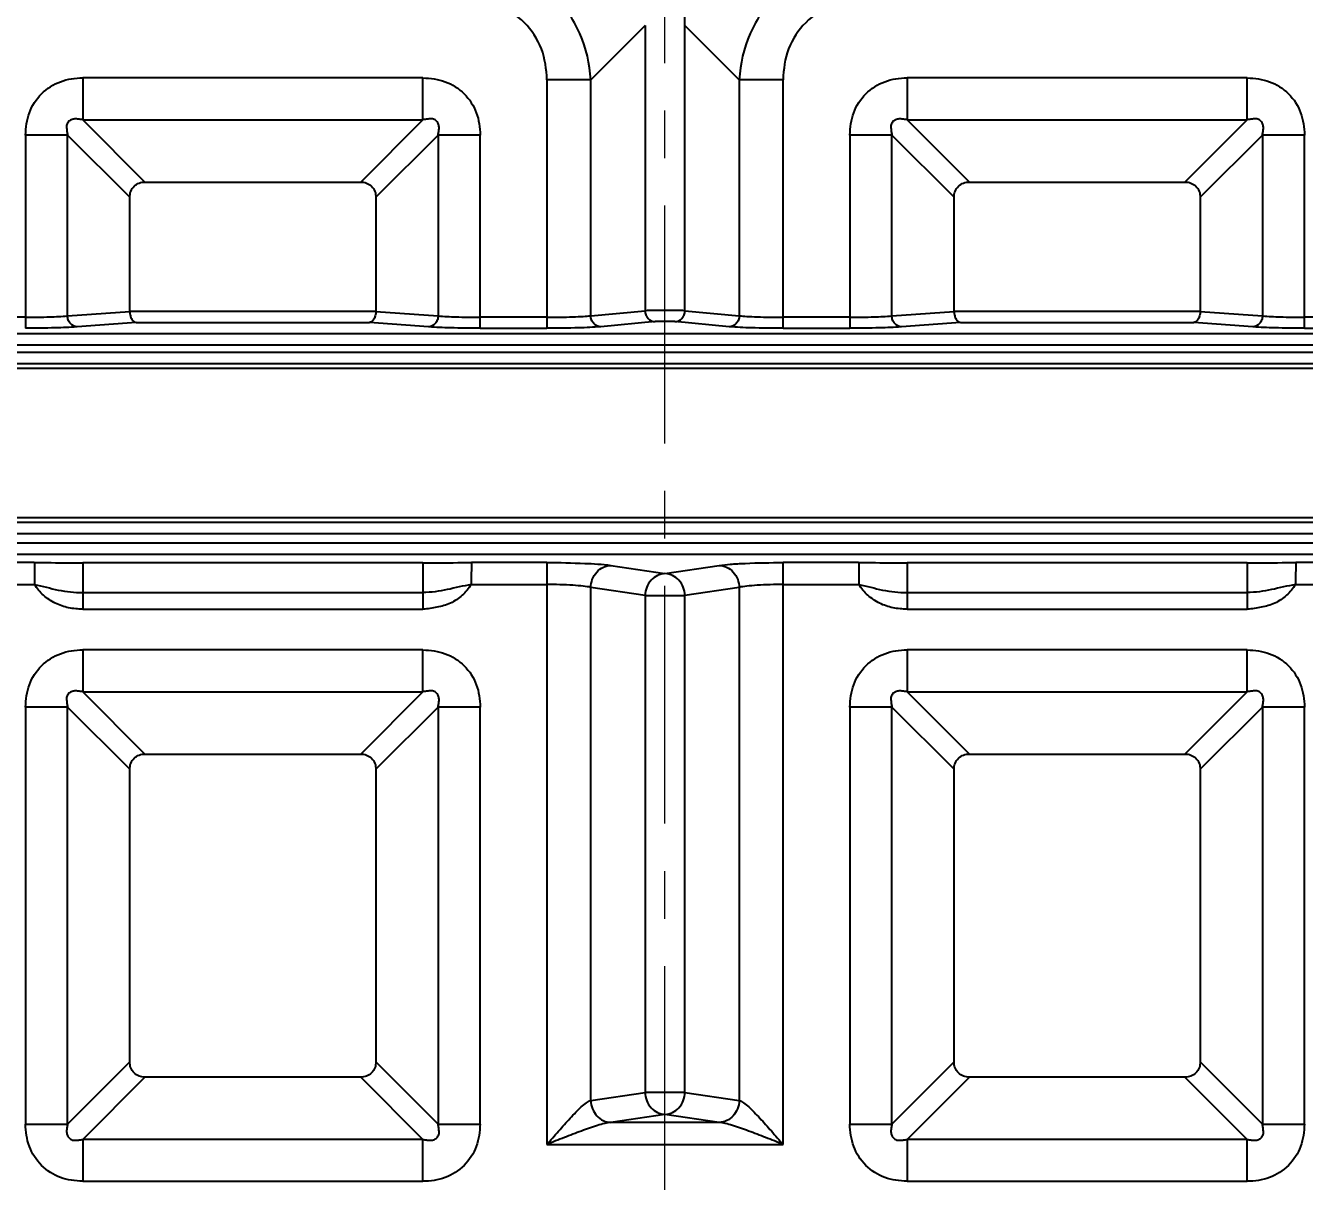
# Model space of a CAD drawing. Header units: millimetres. Extents: x -174 to 1895, y -261 to 458.
# Drawn here: x 129.1 to 187.5, y 209.9 to 262.7 of the extents above; entities that cross this region are included whole.
import ezdxf

# ---------------------------------------------------------------- set-up
doc = ezdxf.new("R2010")
doc.units = ezdxf.units.MM
doc.header["$LTSCALE"] = 16.335
doc.header["$PDMODE"] = 3
doc.header["$PDSIZE"] = 0.3125
doc.linetypes.add('CENTER', pattern=[0.6, 0.375, -0.075, 0.075, -0.075])
doc.layers.get('Defpoints').update_dxf_attribs({"linetype": 'CONTINUOUS'})
doc.layers.add('202', color=7, linetype='CONTINUOUS')
doc.layers.add('center', color=1, linetype='CENTER', lineweight=9)
doc.layers.add('dim', color=82, linetype='CONTINUOUS', lineweight=9)
doc.styles.get("Standard").update_dxf_attribs({"font": 'txt', "width": 0.8})
doc.dimstyles.get("Standard").update_dxf_attribs({"dimtxt": 0.15625, "dimasz": 0.1875, "dimexe": 0.125, "dimexo": 0.0625, "dimtad": 0, "dimtih": 1, "dimtoh": 1, "dimdsep": 46, "dimtxsty": 'Standard', "dimcen": 0.09, "dimadec": 0, "dimazin": 0, "dimtp": 0.01, "dimtm": 0.01, "dimtfac": 1, "dimtofl": 0, "dimtmove": 0, "dimatfit": 3, "dimfxl": 0, "dimtolj": 1, "dimarcsym": 0})

# ---------------------------------------------------------------- blocks, each defined once
blk = doc.blocks.new('*D10')
at = {"layer": 'Defpoints', "color": 0}
for p in [(298.694, 231.497), (337.282, 225.366), (158.267, 194.997)]:
    blk.add_point(p, dxfattribs=at)
at = {"layer": 'dim', "color": 6, "lineweight": -2}
for p, q in [((298.694, 231.497), (329.282, 231.497)), ((329.282, 231.497), (333.282, 225.366)), ((333.282, 225.366), (337.282, 225.366))]:
    blk.add_line(p, q, dxfattribs=at)
at = {"layer": 'dim', "color": 4, "insert": (341.116, 225.366), "char_height": 2.5, "attachment_point": 5}
blk.add_mtext('\\A1;36.50', dxfattribs=at)
blk = doc.blocks.new('*D11')
at = {"layer": 'Defpoints', "color": 0}
for p in [(293.467, 232.497), (337.282, 232.497), (158.267, 194.997)]:
    blk.add_point(p, dxfattribs=at)
at = {"layer": 'dim', "color": 6, "lineweight": -2}
blk.add_line((293.467, 232.497), (337.282, 232.497), dxfattribs=at)
at = {"layer": 'dim', "color": 4, "insert": (341.116, 232.497), "char_height": 2.5, "attachment_point": 5}
blk.add_mtext('\\A1;37.50', dxfattribs=at)
blk = doc.blocks.new('*D12')
at = {"layer": 'Defpoints', "color": 0}
for p in [(297.205, 237.497), (337.282, 237.497), (158.267, 194.997)]:
    blk.add_point(p, dxfattribs=at)
at = {"layer": 'dim', "color": 6, "lineweight": -2}
blk.add_line((297.205, 237.497), (337.282, 237.497), dxfattribs=at)
at = {"layer": 'dim', "color": 4, "insert": (341.116, 237.497), "char_height": 2.5, "attachment_point": 5}
blk.add_mtext('\\A1;42.50', dxfattribs=at)
blk = doc.blocks.new('*D13')
at = {"layer": 'Defpoints', "color": 0}
for p in [(305.467, 257.497), (337.282, 257.497), (158.267, 194.997)]:
    blk.add_point(p, dxfattribs=at)
at = {"layer": 'dim', "color": 6, "lineweight": -2}
blk.add_line((305.467, 257.497), (337.282, 257.497), dxfattribs=at)
at = {"layer": 'dim', "color": 4, "insert": (341.116, 257.497), "char_height": 2.5, "attachment_point": 5}
blk.add_mtext('\\A1;62.50', dxfattribs=at)
blk = doc.blocks.new('*D14')
at = {"layer": 'Defpoints', "color": 0}
for p in [(304.428, 267.497), (337.282, 267.497), (158.267, 194.997)]:
    blk.add_point(p, dxfattribs=at)
at = {"layer": 'dim', "color": 6, "lineweight": -2}
blk.add_line((304.428, 267.497), (337.282, 267.497), dxfattribs=at)
at = {"layer": 'dim', "color": 4, "insert": (341.116, 267.497), "char_height": 2.5, "attachment_point": 5}
blk.add_mtext('\\A1;72.50', dxfattribs=at)
blk = doc.blocks.new('*D15')
at = {"layer": 'Defpoints', "color": 0}
for p in [(158.267, 346.397), (158.267, 321.051), (158.267, 194.997)]:
    blk.add_point(p, dxfattribs=at)
at = {"layer": 'dim', "color": 6, "lineweight": -2}
blk.add_line((158.267, 321.051), (158.267, 346.397), dxfattribs=at)
at = {"layer": 'dim', "color": 4, "insert": (158.267, 348.897), "char_height": 2.5, "attachment_point": 5, "rotation": 90}
blk.add_mtext('\\A1;0.00', dxfattribs=at)
blk = doc.blocks.new('*D16')
at = {"layer": 'Defpoints', "color": 0}
for p in [(291.267, 346.397), (291.267, 234.697), (158.267, 194.997)]:
    blk.add_point(p, dxfattribs=at)
at = {"layer": 'dim', "color": 6, "lineweight": -2}
blk.add_line((291.267, 234.697), (291.267, 346.397), dxfattribs=at)
at = {"layer": 'dim', "color": 4, "insert": (291.267, 350.73), "char_height": 2.5, "attachment_point": 5, "rotation": 90}
blk.add_mtext('\\A1;133.00', dxfattribs=at)
blk = doc.blocks.new('*D17')
at = {"layer": 'Defpoints', "color": 0}
for p in [(296.232, 346.397), (296.232, 237.497), (158.267, 194.997)]:
    blk.add_point(p, dxfattribs=at)
at = {"layer": 'dim', "color": 6, "lineweight": -2}
blk.add_line((296.232, 237.497), (296.232, 346.397), dxfattribs=at)
at = {"layer": 'dim', "color": 4, "insert": (296.232, 351.064), "char_height": 2.5, "attachment_point": 5, "rotation": 90}
blk.add_mtext('\\A1;137.97', dxfattribs=at)
blk = doc.blocks.new('*D18')
at = {"layer": 'Defpoints', "color": 0}
for p in [(303.267, 346.397), (303.267, 233.644), (158.267, 194.997)]:
    blk.add_point(p, dxfattribs=at)
at = {"layer": 'dim', "color": 6, "lineweight": -2}
blk.add_line((303.267, 233.644), (303.267, 346.397), dxfattribs=at)
at = {"layer": 'dim', "color": 4, "insert": (303.267, 350.73), "char_height": 2.5, "attachment_point": 5, "rotation": 90}
blk.add_mtext('\\A1;145.00', dxfattribs=at)
blk = doc.blocks.new('*D19')
at = {"layer": 'Defpoints', "color": 0}
for p in [(310.302, 346.397), (310.302, 236.81), (158.267, 194.997)]:
    blk.add_point(p, dxfattribs=at)
at = {"layer": 'dim', "color": 6, "lineweight": -2}
blk.add_line((310.302, 236.81), (310.302, 346.397), dxfattribs=at)
at = {"layer": 'dim', "color": 4, "insert": (310.302, 350.897), "char_height": 2.5, "attachment_point": 5, "rotation": 90}
blk.add_mtext('\\A1;152.04', dxfattribs=at)
blk = doc.blocks.new('*D20')
at = {"layer": 'Defpoints', "color": 0}
for p in [(315.267, 346.397), (315.267, 234.697), (158.267, 194.997)]:
    blk.add_point(p, dxfattribs=at)
at = {"layer": 'dim', "color": 6, "lineweight": -2}
blk.add_line((315.267, 234.697), (315.267, 346.397), dxfattribs=at)
at = {"layer": 'dim', "color": 4, "insert": (315.267, 350.73), "char_height": 2.5, "attachment_point": 5, "rotation": 90}
blk.add_mtext('\\A1;157.00', dxfattribs=at)
blk = doc.blocks.new('*D22')
at = {"layer": 'Defpoints', "color": 0}
for p in [(-19.125, 231.497), (10.707, 231.497), (158.267, 194.997)]:
    blk.add_point(p, dxfattribs=at)
at = {"layer": 'dim', "color": 6, "lineweight": -2}
blk.add_line((10.707, 231.497), (-19.125, 231.497), dxfattribs=at)
at = {"layer": 'dim', "color": 4, "insert": (-22.958, 231.497), "char_height": 2.5, "attachment_point": 5}
blk.add_mtext('\\A1;36.50', dxfattribs=at)
blk = doc.blocks.new('*D23')
at = {"layer": 'Defpoints', "color": 0}
for p in [(4.855, 230.497), (-19.125, 225.688), (158.267, 194.997)]:
    blk.add_point(p, dxfattribs=at)
at = {"layer": 'dim', "color": 6, "lineweight": -2}
for p, q in [((-11.125, 230.497), (-15.125, 225.688)), ((4.855, 230.497), (-11.125, 230.497)), ((-15.125, 225.688), (-19.125, 225.688))]:
    blk.add_line(p, q, dxfattribs=at)
at = {"layer": 'dim', "color": 4, "insert": (-22.958, 225.688), "char_height": 2.5, "attachment_point": 5}
blk.add_mtext('\\A1;35.50', dxfattribs=at)
blk = doc.blocks.new('*D24')
at = {"layer": 'Defpoints', "color": 0}
for p in [(-19.125, 235.462), (19.663, 235.462), (158.267, 194.997)]:
    blk.add_point(p, dxfattribs=at)
at = {"layer": 'dim', "color": 6, "lineweight": -2}
blk.add_line((19.663, 235.462), (-19.125, 235.462), dxfattribs=at)
at = {"layer": 'dim', "color": 4, "insert": (-22.958, 235.462), "char_height": 2.5, "attachment_point": 5}
blk.add_mtext('\\A1;40.47', dxfattribs=at)
blk = doc.blocks.new('*D25')
at = {"layer": 'Defpoints', "color": 0}
for p in [(-19.125, 242.497), (22.275, 242.497), (158.267, 194.997)]:
    blk.add_point(p, dxfattribs=at)
at = {"layer": 'dim', "color": 6, "lineweight": -2}
blk.add_line((22.275, 242.497), (-19.125, 242.497), dxfattribs=at)
at = {"layer": 'dim', "color": 4, "insert": (-22.958, 242.497), "char_height": 2.5, "attachment_point": 5}
blk.add_mtext('\\A1;47.50', dxfattribs=at)
blk = doc.blocks.new('*D26')
at = {"layer": 'Defpoints', "color": 0}
for p in [(-19.125, 249.532), (20.267, 249.532), (158.267, 194.997)]:
    blk.add_point(p, dxfattribs=at)
at = {"layer": 'dim', "color": 6, "lineweight": -2}
blk.add_line((20.267, 249.532), (-19.125, 249.532), dxfattribs=at)
at = {"layer": 'dim', "color": 4, "insert": (-23.125, 249.532), "char_height": 2.5, "attachment_point": 5}
blk.add_mtext('\\A1;54.54', dxfattribs=at)
blk = doc.blocks.new('*D28')
at = {"layer": 'Defpoints', "color": 0}
for p in [(-19.125, 254.497), (3.267, 254.497), (158.267, 194.997)]:
    blk.add_point(p, dxfattribs=at)
at = {"layer": 'dim', "color": 6, "lineweight": -2}
blk.add_line((3.267, 254.497), (-19.125, 254.497), dxfattribs=at)
at = {"layer": 'dim', "color": 4, "insert": (-22.958, 254.497), "char_height": 2.5, "attachment_point": 5}
blk.add_mtext('\\A1;59.50', dxfattribs=at)
blk = doc.blocks.new('*D29')
at = {"layer": 'Defpoints', "color": 0}
for p in [(-19.125, 267.497), (10.757, 267.497), (158.267, 194.997)]:
    blk.add_point(p, dxfattribs=at)
at = {"layer": 'dim', "color": 6, "lineweight": -2}
blk.add_line((10.757, 267.497), (-19.125, 267.497), dxfattribs=at)
at = {"layer": 'dim', "color": 4, "insert": (-22.958, 267.497), "char_height": 2.5, "attachment_point": 5}
blk.add_mtext('\\A1;72.50', dxfattribs=at)
blk = doc.blocks.new('*D30')
at = {"layer": 'Defpoints', "color": 0}
for p in [(20.267, 342.808), (20.267, 236.15), (158.267, 194.997)]:
    blk.add_point(p, dxfattribs=at)
at = {"layer": 'dim', "color": 6, "lineweight": -2}
blk.add_line((20.267, 236.15), (20.267, 342.808), dxfattribs=at)
at = {"layer": 'dim', "color": 4, "insert": (20.267, 347.141), "char_height": 2.5, "attachment_point": 5, "rotation": 90}
blk.add_mtext('\\A1;138.00', dxfattribs=at)
blk = doc.blocks.new('*D31')
at = {"layer": 'Defpoints', "color": 0}
for p in [(27.988, 342.808), (22.767, 244.697), (158.267, 194.997)]:
    blk.add_point(p, dxfattribs=at)
at = {"layer": 'dim', "color": 6, "lineweight": -2}
for p, q in [((27.988, 338.808), (27.988, 342.808)), ((22.767, 334.808), (27.988, 338.808)), ((22.767, 244.697), (22.767, 334.808))]:
    blk.add_line(p, q, dxfattribs=at)
at = {"layer": 'dim', "color": 4, "insert": (27.988, 347.308), "char_height": 2.5, "attachment_point": 5, "rotation": 90}
blk.add_mtext('\\A1;135.50', dxfattribs=at)
blk = doc.blocks.new('*D32')
at = {"layer": 'Defpoints', "color": 0}
for p in [(12.267, 342.808), (12.267, 237.547), (158.267, 194.997)]:
    blk.add_point(p, dxfattribs=at)
at = {"layer": 'dim', "color": 6, "lineweight": -2}
blk.add_line((12.267, 237.547), (12.267, 342.808), dxfattribs=at)
at = {"layer": 'dim', "color": 4, "insert": (12.267, 347.141), "char_height": 2.5, "attachment_point": 5, "rotation": 90}
blk.add_mtext('\\A1;146.00', dxfattribs=at)
blk = doc.blocks.new('*D33')
at = {"layer": 'Defpoints', "color": 0}
for p in [(3.267, 342.808), (3.267, 232.68), (158.267, 194.997)]:
    blk.add_point(p, dxfattribs=at)
at = {"layer": 'dim', "color": 6, "lineweight": -2}
blk.add_line((3.267, 232.68), (3.267, 342.808), dxfattribs=at)
at = {"layer": 'dim', "color": 4, "insert": (3.267, 347.141), "char_height": 2.5, "attachment_point": 5, "rotation": 90}
blk.add_mtext('\\A1;155.00', dxfattribs=at)

msp = doc.modelspace()

# ---------------------------------------------------------------- linework, layer by layer
at = {"layer": '202', "color": 7, "linetype": 'Continuous'}
for p, q in [((157.356, 262.691), (154.877, 260.211)), ((157.356, 262.691), (157.356, 249.667)), ((159.178, 249.667), (159.178, 262.691)), ((161.658, 260.211), (159.178, 262.691)), ((131.675, 260.301), (131.675, 258.387)), ((147.211, 260.301), (131.675, 260.301)), ((147.211, 258.387), (147.211, 260.301)), ((152.873, 260.211), (152.873, 248.865)), ((154.877, 260.211), (152.873, 260.211)), ((154.877, 249.435), (154.877, 260.211)), ((161.658, 260.211), (161.658, 249.435)), ((163.662, 260.211), (161.658, 260.211)), ((163.662, 248.865), (163.662, 260.211)), ((169.323, 260.301), (169.323, 258.387)), ((184.859, 260.301), (169.323, 260.301)), ((184.859, 258.387), (184.859, 260.301)), ((131.675, 258.387), (147.211, 258.387)), ((131.675, 258.387), (134.518, 255.544)), ((144.368, 255.544), (147.211, 258.387)), ((169.323, 258.387), (184.859, 258.387)), ((169.323, 258.387), (172.167, 255.544)), ((182.016, 255.544), (184.859, 258.387)), ((129.064, 257.69), (129.064, 248.865)), ((130.979, 257.69), (129.064, 257.69)), ((130.979, 249.426), (130.979, 257.69)), ((133.822, 254.847), (130.979, 257.69)), ((147.907, 257.69), (145.064, 254.847)), ((147.907, 257.69), (147.907, 249.426)), ((149.822, 257.69), (147.907, 257.69)), ((149.822, 248.865), (149.822, 257.69)), ((166.712, 257.691), (166.712, 248.865)), ((168.627, 257.69), (166.712, 257.69)), ((168.627, 249.426), (168.627, 257.69)), ((171.47, 254.847), (168.627, 257.69)), ((185.556, 257.69), (182.712, 254.847)), ((185.556, 257.69), (185.556, 249.426)), ((187.47, 257.69), (185.556, 257.69)), ((187.47, 248.865), (187.47, 257.691)), ((134.518, 255.544), (144.368, 255.544)), ((172.167, 255.544), (182.016, 255.544)), ((133.822, 249.636), (133.822, 254.847)), ((145.064, 254.847), (145.064, 249.636)), ((171.47, 249.636), (171.47, 254.847)), ((182.712, 254.847), (182.712, 249.636)), ((130.979, 249.426), (133.822, 249.636)), ((145.064, 249.636), (133.822, 249.636)), ((145.064, 249.636), (147.907, 249.426)), ((154.877, 249.435), (157.356, 249.667)), ((159.178, 249.667), (161.658, 249.435)), ((168.627, 249.426), (171.47, 249.636)), ((182.712, 249.636), (171.47, 249.636)), ((182.712, 249.636), (185.556, 249.426)), ((129.064, 249.367), (127.21, 249.367)), ((134.112, 249.128), (131.414, 248.924)), ((134.112, 249.128), (144.774, 249.128)), ((147.472, 248.924), (144.774, 249.128)), ((149.821, 248.865), (152.874, 248.865)), ((152.873, 249.367), (149.822, 249.367)), ((157.812, 249.165), (155.332, 248.933)), ((161.202, 248.933), (158.723, 249.165)), ((163.661, 248.865), (166.712, 248.865)), ((166.712, 249.367), (163.662, 249.367)), ((171.76, 249.128), (169.062, 248.924)), ((171.76, 249.128), (182.422, 249.128)), ((185.12, 248.924), (182.422, 249.128)), ((189.325, 249.367), (187.47, 249.367)), ((187.47, 248.865), (189.325, 248.865)), ((221.582, 248.608), (94.952, 248.608)), ((94.952, 248.106), (221.582, 248.106)), ((221.582, 247.76), (94.952, 247.76)), ((94.952, 247.258), (221.582, 247.258)), ((221.582, 247.031), (94.952, 247.031)), ((94.952, 240.212), (221.582, 240.212)), ((221.582, 239.985), (94.952, 239.985)), ((94.952, 239.484), (221.582, 239.484)), ((221.582, 239.041), (94.952, 239.041)), ((94.952, 238.539), (221.582, 238.539)), ((129.463, 238.159), (126.812, 238.159)), ((129.466, 238.159), (129.466, 237.158)), ((131.676, 238.145), (131.675, 236.026)), ((147.211, 238.145), (131.676, 238.145)), ((147.211, 238.145), (147.211, 236.026)), ((152.873, 238.159), (149.424, 238.159)), ((152.873, 238.159), (152.873, 211.58)), ((155.788, 238.03), (158.267, 237.658)), ((158.267, 237.658), (160.747, 238.03)), ((163.662, 211.58), (163.662, 238.159)), ((167.111, 238.159), (163.662, 238.159)), ((167.114, 238.159), (167.114, 237.158)), ((169.324, 238.145), (169.323, 236.026)), ((184.859, 238.145), (169.324, 238.145)), ((184.859, 238.145), (184.859, 236.026)), ((189.724, 238.159), (187.072, 238.159)), ((126.808, 237.158), (129.466, 237.158)), ((149.42, 237.158), (152.873, 237.158)), ((163.662, 237.157), (167.114, 237.157)), ((187.069, 237.158), (189.726, 237.158)), ((131.675, 236.795), (147.211, 236.795)), ((154.877, 213.584), (154.877, 237.027)), ((157.356, 236.655), (154.877, 237.027)), ((157.356, 236.655), (157.356, 213.956)), ((157.356, 236.655), (159.178, 236.655)), ((161.658, 237.027), (159.178, 236.655)), ((159.178, 213.956), (159.178, 236.655)), ((161.658, 237.027), (161.658, 213.584)), ((169.323, 236.795), (184.859, 236.795)), ((131.675, 236.026), (147.211, 236.026)), ((169.323, 236.026), (184.859, 236.026)), ((131.675, 234.171), (131.675, 232.257)), ((147.211, 234.171), (131.675, 234.171)), ((147.211, 232.257), (147.211, 234.171)), ((169.323, 234.171), (169.323, 232.257)), ((184.859, 234.171), (169.323, 234.171)), ((184.859, 232.257), (184.859, 234.171)), ((131.675, 232.257), (147.211, 232.257)), ((131.675, 232.257), (134.518, 229.414)), ((144.368, 229.414), (147.211, 232.257)), ((169.323, 232.257), (184.859, 232.257)), ((169.323, 232.257), (172.167, 229.414)), ((182.016, 229.414), (184.859, 232.257)), ((129.064, 231.56), (129.064, 212.507)), ((130.979, 231.56), (129.064, 231.56)), ((130.979, 212.507), (130.979, 231.56)), ((133.822, 228.717), (130.979, 231.56)), ((147.907, 231.56), (145.064, 228.717)), ((147.907, 231.56), (147.907, 212.507)), ((149.822, 231.56), (147.907, 231.56)), ((149.822, 212.507), (149.822, 231.56)), ((166.712, 231.56), (166.712, 212.507)), ((168.627, 231.56), (166.712, 231.56)), ((168.627, 212.507), (168.627, 231.56)), ((171.47, 228.717), (168.627, 231.56)), ((185.556, 231.56), (182.712, 228.717)), ((185.556, 231.56), (185.556, 212.507)), ((187.47, 231.56), (185.556, 231.56)), ((187.47, 212.507), (187.47, 231.56)), ((134.518, 229.414), (144.368, 229.414)), ((172.167, 229.414), (182.016, 229.414)), ((133.822, 215.35), (133.822, 228.717)), ((145.064, 228.717), (145.064, 215.35)), ((171.47, 215.35), (171.47, 228.717)), ((182.712, 228.717), (182.712, 215.35)), ((130.979, 212.507), (133.822, 215.35)), ((145.064, 215.35), (147.907, 212.507)), ((168.627, 212.507), (171.47, 215.35)), ((182.712, 215.35), (185.556, 212.507)), ((134.518, 214.654), (131.675, 211.811)), ((144.368, 214.654), (134.518, 214.654)), ((147.211, 211.811), (144.368, 214.654)), ((172.167, 214.654), (169.323, 211.811)), ((182.016, 214.654), (172.167, 214.654)), ((184.859, 211.811), (182.016, 214.654)), ((154.877, 213.584), (157.356, 213.956)), ((159.178, 213.956), (157.356, 213.956)), ((159.178, 213.956), (161.658, 213.584)), ((158.267, 212.953), (155.794, 212.582)), ((160.741, 212.582), (158.267, 212.953)), ((129.064, 212.507), (130.979, 212.507)), ((147.907, 212.507), (149.822, 212.507)), ((160.741, 212.582), (155.794, 212.582)), ((166.712, 212.507), (168.627, 212.507)), ((185.556, 212.507), (187.47, 212.507)), ((131.675, 211.811), (131.675, 209.896)), ((147.211, 211.811), (131.675, 211.811)), ((147.211, 209.896), (147.211, 211.811)), ((152.873, 211.58), (163.662, 211.58)), ((169.323, 211.811), (169.323, 209.896)), ((184.859, 211.811), (169.323, 211.811)), ((184.859, 209.896), (184.859, 211.811)), ((131.675, 209.896), (147.211, 209.896)), ((169.323, 209.896), (184.859, 209.896))]:
    msp.add_line(p, q, dxfattribs=at)
for points, knots in [([(154.877, 260.211), (154.837, 260.935), (154.499, 262.384), (153.245, 264.227), (151.402, 265.48), (149.953, 265.819), (149.229, 265.859)], [0, 0, 0, 0, 0.24959, 0.500029, 0.75045, 1, 1, 1, 1]), ([(167.305, 265.859), (166.581, 265.819), (165.132, 265.481), (163.289, 264.227), (162.036, 262.384), (161.697, 260.935), (161.658, 260.211)], [0, 0, 0, 0, 0.24959, 0.500029, 0.75045, 1, 1, 1, 1]), ([(159.178, 262.691), (159.172, 262.914), (159.151, 263.75), (159.114, 264.586), (159.08, 265.198)], [0, 0, 0, 0, 0.267134, 1, 1, 1, 1]), ([(152.873, 260.211), (152.858, 260.689), (152.723, 261.659), (151.913, 262.895), (150.676, 263.704), (149.707, 263.841), (149.229, 263.855)], [0, 0, 0, 0, 0.250219, 0.500067, 0.749841, 1, 1, 1, 1]), ([(167.305, 263.855), (166.827, 263.84), (165.858, 263.704), (164.621, 262.895), (163.812, 261.658), (163.675, 260.689), (163.662, 260.211)], [0, 0, 0, 0, 0.250219, 0.500067, 0.749841, 1, 1, 1, 1]), ([(129.064, 257.69), (129.076, 258.034), (129.165, 258.731), (129.738, 259.63), (130.635, 260.197), (131.332, 260.3), (131.675, 260.301)], [0, 0, 0, 0, 0.250434, 0.500123, 0.749962, 1, 1, 1, 1]), ([(147.211, 260.301), (147.555, 260.289), (148.251, 260.201), (149.151, 259.627), (149.718, 258.73), (149.821, 258.034), (149.822, 257.69)], [0, 0, 0, 0, 0.250433, 0.500122, 0.749961, 1, 1, 1, 1]), ([(166.712, 257.691), (166.724, 258.035), (166.813, 258.731), (167.386, 259.63), (168.284, 260.197), (168.98, 260.3), (169.323, 260.301)], [0, 0, 0, 0, 0.250432, 0.500122, 0.749962, 1, 1, 1, 1]), ([(184.859, 260.301), (185.203, 260.289), (185.899, 260.201), (186.799, 259.628), (187.366, 258.731), (187.469, 258.034), (187.47, 257.691)], [0, 0, 0, 0, 0.250434, 0.500123, 0.749963, 1, 1, 1, 1]), ([(131.675, 258.387), (131.621, 258.396), (131.515, 258.413), (131.354, 258.432), (131.186, 258.418), (131.059, 258.341), (130.986, 258.25), (130.946, 258.173), (130.933, 258.09), (130.941, 257.984), (130.949, 257.85), (130.969, 257.744), (130.979, 257.69)], [0, 0, 0, 0, 0.124305, 0.244951, 0.369546, 0.499935, 0.567809, 0.633767, 0.694958, 0.755003, 0.875932, 1, 1, 1, 1]), ([(147.907, 257.69), (147.917, 257.744), (147.934, 257.851), (147.953, 258.012), (147.939, 258.18), (147.861, 258.306), (147.771, 258.38), (147.694, 258.42), (147.611, 258.432), (147.505, 258.425), (147.371, 258.416), (147.265, 258.396), (147.211, 258.387)], [0, 0, 0, 0, 0.124305, 0.244951, 0.369546, 0.499935, 0.567809, 0.633767, 0.694958, 0.755003, 0.875932, 1, 1, 1, 1]), ([(169.323, 258.387), (169.27, 258.396), (169.163, 258.413), (169.002, 258.432), (168.834, 258.418), (168.708, 258.341), (168.634, 258.25), (168.594, 258.173), (168.581, 258.09), (168.589, 257.984), (168.597, 257.85), (168.618, 257.744), (168.627, 257.69)], [0, 0, 0, 0, 0.124305, 0.244951, 0.369546, 0.499935, 0.567809, 0.633767, 0.694958, 0.755003, 0.875932, 1, 1, 1, 1]), ([(185.556, 257.69), (185.565, 257.744), (185.582, 257.851), (185.601, 258.012), (185.587, 258.18), (185.51, 258.306), (185.419, 258.38), (185.342, 258.42), (185.259, 258.432), (185.153, 258.425), (185.019, 258.416), (184.913, 258.396), (184.859, 258.387)], [0, 0, 0, 0, 0.124305, 0.244951, 0.369546, 0.499935, 0.567809, 0.633767, 0.694958, 0.755003, 0.875932, 1, 1, 1, 1]), ([(133.822, 254.847), (133.822, 254.939), (133.851, 255.124), (134.002, 255.363), (134.242, 255.515), (134.427, 255.544), (134.518, 255.544)], [0, 0, 0, 0, 0.250253, 0.500163, 0.750069, 1, 1, 1, 1]), ([(144.368, 255.544), (144.459, 255.544), (144.645, 255.514), (144.884, 255.363), (145.035, 255.124), (145.064, 254.939), (145.064, 254.847)], [0, 0, 0, 0, 0.250253, 0.500163, 0.750069, 1, 1, 1, 1]), ([(171.47, 254.847), (171.47, 254.939), (171.499, 255.124), (171.651, 255.363), (171.89, 255.515), (172.075, 255.544), (172.167, 255.544)], [0, 0, 0, 0, 0.250253, 0.500163, 0.750069, 1, 1, 1, 1]), ([(182.016, 255.544), (182.108, 255.544), (182.293, 255.514), (182.532, 255.363), (182.684, 255.124), (182.712, 254.939), (182.712, 254.847)], [0, 0, 0, 0, 0.250253, 0.500163, 0.750069, 1, 1, 1, 1]), ([(129.064, 249.367), (129.433, 249.367), (130.071, 249.376), (130.71, 249.401), (130.979, 249.426)], [0, 0, 0, 0, 0.577142, 1, 1, 1, 1]), ([(131.414, 248.924), (131.301, 248.927), (131.12, 249.023), (131.006, 249.237), (130.98, 249.364), (130.979, 249.426)], [0, 0, 0, 0, 0.472114, 0.740191, 1, 1, 1, 1]), ([(133.824, 249.636), (133.826, 249.568), (133.841, 249.44), (133.912, 249.249), (134.032, 249.134), (134.112, 249.128)], [0, 0, 0, 0, 0.327157, 0.609902, 1, 1, 1, 1]), ([(145.064, 249.636), (145.062, 249.568), (145.042, 249.377), (144.908, 249.138), (144.774, 249.128)], [0, 0, 0, 0, 0.335287, 1, 1, 1, 1]), ([(147.907, 249.426), (147.906, 249.364), (147.88, 249.237), (147.766, 249.023), (147.585, 248.927), (147.472, 248.924)], [0, 0, 0, 0, 0.259809, 0.527886, 1, 1, 1, 1]), ([(147.907, 249.426), (148.176, 249.401), (148.815, 249.376), (149.453, 249.367), (149.822, 249.367)], [0, 0, 0, 0, 0.422861, 1, 1, 1, 1]), ([(152.873, 249.367), (153.269, 249.367), (153.823, 249.374), (154.491, 249.403), (154.763, 249.422), (154.877, 249.435)], [0, 0, 0, 0, 0.59251, 0.828921, 1, 1, 1, 1]), ([(155.332, 248.933), (155.215, 248.936), (155.027, 249.028), (154.905, 249.245), (154.878, 249.373), (154.877, 249.435)], [0, 0, 0, 0, 0.479525, 0.745042, 1, 1, 1, 1]), ([(159.178, 249.667), (159.055, 249.673), (158.751, 249.678), (158.267, 249.681), (157.784, 249.678), (157.48, 249.673), (157.356, 249.667)], [0, 0, 0, 0, 0.203634, 0.499993, 0.796356, 1, 1, 1, 1]), ([(157.356, 249.667), (157.357, 249.605), (157.385, 249.477), (157.506, 249.261), (157.694, 249.168), (157.812, 249.165)], [0, 0, 0, 0, 0.25496, 0.520476, 1, 1, 1, 1]), ([(158.723, 249.165), (158.84, 249.168), (159.028, 249.261), (159.15, 249.477), (159.177, 249.605), (159.178, 249.667)], [0, 0, 0, 0, 0.479524, 0.74504, 1, 1, 1, 1]), ([(161.658, 249.435), (161.657, 249.373), (161.63, 249.245), (161.508, 249.028), (161.32, 248.936), (161.202, 248.933)], [0, 0, 0, 0, 0.254957, 0.520475, 1, 1, 1, 1]), ([(161.658, 249.435), (161.771, 249.422), (162.043, 249.403), (162.711, 249.374), (163.265, 249.367), (163.662, 249.367)], [0, 0, 0, 0, 0.171081, 0.407491, 1, 1, 1, 1]), ([(166.712, 249.367), (167.081, 249.367), (167.719, 249.376), (168.358, 249.401), (168.627, 249.426)], [0, 0, 0, 0, 0.577133, 1, 1, 1, 1]), ([(169.062, 248.924), (168.949, 248.927), (168.769, 249.023), (168.654, 249.237), (168.628, 249.364), (168.627, 249.426)], [0, 0, 0, 0, 0.472112, 0.74019, 1, 1, 1, 1]), ([(171.472, 249.636), (171.474, 249.568), (171.49, 249.44), (171.561, 249.249), (171.68, 249.134), (171.76, 249.128)], [0, 0, 0, 0, 0.327157, 0.609902, 1, 1, 1, 1]), ([(182.712, 249.636), (182.711, 249.568), (182.69, 249.377), (182.556, 249.138), (182.422, 249.128)], [0, 0, 0, 0, 0.335287, 1, 1, 1, 1]), ([(185.556, 249.426), (185.554, 249.364), (185.528, 249.237), (185.414, 249.023), (185.234, 248.927), (185.12, 248.924)], [0, 0, 0, 0, 0.259809, 0.527886, 1, 1, 1, 1]), ([(185.556, 249.426), (185.825, 249.401), (186.463, 249.376), (187.102, 249.367), (187.47, 249.367)], [0, 0, 0, 0, 0.422869, 1, 1, 1, 1]), ([(131.414, 248.924), (131.083, 248.901), (130.299, 248.873), (129.516, 248.865), (129.064, 248.865)], [0, 0, 0, 0, 0.42369, 1, 1, 1, 1]), ([(149.821, 248.865), (149.369, 248.865), (148.586, 248.873), (147.802, 248.9), (147.472, 248.924)], [0, 0, 0, 0, 0.57739, 1, 1, 1, 1]), ([(155.332, 248.933), (155, 248.903), (154.18, 248.875), (153.36, 248.865), (152.874, 248.865)], [0, 0, 0, 0, 0.407088, 1, 1, 1, 1]), ([(158.723, 249.165), (158.66, 249.171), (158.508, 249.176), (158.267, 249.179), (158.026, 249.176), (157.874, 249.171), (157.812, 249.165)], [0, 0, 0, 0, 0.206, 0.50009, 0.794126, 1, 1, 1, 1]), ([(163.661, 248.865), (163.175, 248.865), (162.355, 248.875), (161.535, 248.903), (161.202, 248.933)], [0, 0, 0, 0, 0.592901, 1, 1, 1, 1]), ([(169.062, 248.924), (168.732, 248.899), (167.948, 248.874), (167.165, 248.865), (166.712, 248.865)], [0, 0, 0, 0, 0.422798, 1, 1, 1, 1]), ([(187.47, 248.865), (187.017, 248.865), (186.234, 248.874), (185.45, 248.899), (185.12, 248.924)], [0, 0, 0, 0, 0.577249, 1, 1, 1, 1]), ([(129.463, 238.159), (129.648, 238.159), (130.386, 238.156), (131.123, 238.146), (131.676, 238.145)], [0, 0, 0, 0, 0.250885, 1, 1, 1, 1]), ([(147.211, 238.145), (147.396, 238.146), (148.134, 238.148), (148.871, 238.159), (149.424, 238.159)], [0, 0, 0, 0, 0.250829, 1, 1, 1, 1]), ([(149.425, 238.159), (149.423, 238.125), (149.425, 238.013), (149.421, 237.679), (149.422, 237.379), (149.421, 237.158)], [0, 0, 0, 0, 0.102603, 0.336862, 1, 1, 1, 1]), ([(152.873, 238.159), (153.45, 238.162), (154.422, 238.138), (155.395, 238.087), (155.788, 238.03)], [0, 0, 0, 0, 0.592651, 1, 1, 1, 1]), ([(154.877, 237.027), (154.88, 237.15), (154.93, 237.405), (155.131, 237.739), (155.435, 237.968), (155.675, 238.026), (155.788, 238.03)], [0, 0, 0, 0, 0.249866, 0.515165, 0.771013, 1, 1, 1, 1]), ([(160.747, 238.03), (160.912, 238.053), (161.307, 238.092), (162.279, 238.146), (163.085, 238.16), (163.662, 238.159)], [0, 0, 0, 0, 0.17126, 0.407668, 1, 1, 1, 1]), ([(160.747, 238.03), (160.86, 238.026), (161.1, 237.968), (161.404, 237.739), (161.605, 237.405), (161.655, 237.15), (161.658, 237.027)], [0, 0, 0, 0, 0.228987, 0.484835, 0.750133, 1, 1, 1, 1]), ([(167.111, 238.159), (167.296, 238.159), (168.034, 238.156), (168.771, 238.146), (169.324, 238.145)], [0, 0, 0, 0, 0.250885, 1, 1, 1, 1]), ([(184.859, 238.145), (185.044, 238.146), (185.782, 238.148), (186.52, 238.159), (187.072, 238.159)], [0, 0, 0, 0, 0.250829, 1, 1, 1, 1]), ([(187.074, 238.159), (187.072, 238.125), (187.073, 238.013), (187.069, 237.679), (187.07, 237.379), (187.07, 237.158)], [0, 0, 0, 0, 0.102603, 0.336864, 1, 1, 1, 1]), ([(131.675, 236.026), (131.46, 236.033), (131.027, 236.07), (130.407, 236.278), (129.863, 236.642), (129.582, 236.977), (129.466, 237.158)], [0, 0, 0, 0, 0.250199, 0.500146, 0.750074, 1, 1, 1, 1]), ([(129.466, 237.158), (129.649, 237.119), (130.013, 237.032), (130.558, 236.9), (131.112, 236.807), (131.488, 236.791), (131.675, 236.794)], [0, 0, 0, 0, 0.250166, 0.4997, 0.749495, 1, 1, 1, 1]), ([(149.42, 237.158), (149.3, 236.979), (149.024, 236.644), (148.482, 236.271), (147.851, 236.105), (147.426, 236.04), (147.211, 236.026)], [0, 0, 0, 0, 0.250028, 0.499838, 0.750003, 1, 1, 1, 1]), ([(149.421, 237.158), (149.236, 237.125), (148.871, 237.048), (148.325, 236.918), (147.773, 236.817), (147.398, 236.794), (147.211, 236.794)], [0, 0, 0, 0, 0.250244, 0.499636, 0.749476, 1, 1, 1, 1]), ([(154.877, 237.027), (154.764, 237.052), (154.493, 237.089), (153.825, 237.143), (153.269, 237.157), (152.873, 237.157)], [0, 0, 0, 0, 0.171515, 0.408175, 1, 1, 1, 1]), ([(158.267, 237.658), (158.15, 237.654), (157.91, 237.593), (157.612, 237.366), (157.412, 237.039), (157.36, 236.783), (157.356, 236.655)], [0, 0, 0, 0, 0.238027, 0.484603, 0.740072, 1, 1, 1, 1]), ([(159.178, 236.655), (159.175, 236.783), (159.123, 237.039), (158.922, 237.366), (158.625, 237.593), (158.385, 237.654), (158.267, 237.658)], [0, 0, 0, 0, 0.259928, 0.515397, 0.761975, 1, 1, 1, 1]), ([(163.662, 237.157), (163.265, 237.157), (162.71, 237.144), (162.042, 237.089), (161.77, 237.052), (161.658, 237.027)], [0, 0, 0, 0, 0.591559, 0.827983, 1, 1, 1, 1]), ([(167.114, 237.158), (167.297, 237.119), (167.661, 237.032), (168.206, 236.9), (168.761, 236.807), (169.136, 236.791), (169.323, 236.794)], [0, 0, 0, 0, 0.250166, 0.4997, 0.749495, 1, 1, 1, 1]), ([(169.323, 236.026), (169.108, 236.033), (168.676, 236.07), (168.056, 236.277), (167.512, 236.641), (167.231, 236.976), (167.114, 237.157)], [0, 0, 0, 0, 0.250199, 0.500147, 0.750075, 1, 1, 1, 1]), ([(187.069, 237.158), (186.949, 236.979), (186.672, 236.644), (186.13, 236.271), (185.5, 236.105), (185.074, 236.04), (184.859, 236.026)], [0, 0, 0, 0, 0.250028, 0.49984, 0.750003, 1, 1, 1, 1]), ([(187.069, 237.158), (186.885, 237.125), (186.519, 237.048), (185.974, 236.918), (185.421, 236.817), (185.047, 236.794), (184.859, 236.794)], [0, 0, 0, 0, 0.250244, 0.499636, 0.749476, 1, 1, 1, 1]), ([(129.064, 231.56), (129.076, 231.904), (129.165, 232.601), (129.738, 233.5), (130.635, 234.067), (131.332, 234.17), (131.675, 234.171)], [0, 0, 0, 0, 0.250434, 0.500122, 0.749962, 1, 1, 1, 1]), ([(147.211, 234.171), (147.555, 234.159), (148.251, 234.071), (149.151, 233.498), (149.718, 232.6), (149.821, 231.904), (149.822, 231.56)], [0, 0, 0, 0, 0.250434, 0.500122, 0.749962, 1, 1, 1, 1]), ([(166.712, 231.56), (166.724, 231.904), (166.813, 232.601), (167.386, 233.5), (168.284, 234.067), (168.98, 234.17), (169.323, 234.171)], [0, 0, 0, 0, 0.250434, 0.500122, 0.749962, 1, 1, 1, 1]), ([(184.859, 234.171), (185.203, 234.159), (185.9, 234.071), (186.799, 233.497), (187.366, 232.6), (187.469, 231.904), (187.47, 231.56)], [0, 0, 0, 0, 0.250434, 0.500122, 0.749962, 1, 1, 1, 1]), ([(131.675, 232.257), (131.621, 232.266), (131.515, 232.283), (131.354, 232.302), (131.186, 232.288), (131.059, 232.211), (130.986, 232.12), (130.946, 232.043), (130.933, 231.96), (130.941, 231.854), (130.949, 231.72), (130.969, 231.614), (130.979, 231.56)], [0, 0, 0, 0, 0.124305, 0.244951, 0.369546, 0.499935, 0.567809, 0.633767, 0.694958, 0.755003, 0.875932, 1, 1, 1, 1]), ([(147.907, 231.56), (147.917, 231.614), (147.934, 231.721), (147.953, 231.882), (147.939, 232.05), (147.861, 232.176), (147.771, 232.25), (147.694, 232.29), (147.611, 232.302), (147.505, 232.295), (147.371, 232.286), (147.265, 232.266), (147.211, 232.257)], [0, 0, 0, 0, 0.124305, 0.244951, 0.369546, 0.499935, 0.567809, 0.633767, 0.694958, 0.755003, 0.875932, 1, 1, 1, 1]), ([(169.323, 232.257), (169.27, 232.266), (169.163, 232.283), (169.002, 232.302), (168.834, 232.288), (168.708, 232.211), (168.634, 232.12), (168.594, 232.043), (168.581, 231.96), (168.589, 231.854), (168.597, 231.72), (168.618, 231.614), (168.627, 231.56)], [0, 0, 0, 0, 0.124305, 0.244951, 0.369546, 0.499935, 0.567809, 0.633767, 0.694958, 0.755003, 0.875932, 1, 1, 1, 1]), ([(185.556, 231.56), (185.565, 231.614), (185.582, 231.721), (185.601, 231.882), (185.587, 232.05), (185.51, 232.176), (185.419, 232.25), (185.342, 232.29), (185.259, 232.302), (185.153, 232.295), (185.019, 232.286), (184.913, 232.266), (184.859, 232.257)], [0, 0, 0, 0, 0.124305, 0.244951, 0.369546, 0.499935, 0.567809, 0.633767, 0.694958, 0.755003, 0.875932, 1, 1, 1, 1]), ([(133.822, 228.717), (133.822, 228.809), (133.851, 228.994), (134.002, 229.233), (134.242, 229.385), (134.427, 229.414), (134.518, 229.414)], [0, 0, 0, 0, 0.250253, 0.500163, 0.750069, 1, 1, 1, 1]), ([(144.368, 229.414), (144.459, 229.414), (144.645, 229.384), (144.884, 229.233), (145.035, 228.994), (145.064, 228.809), (145.064, 228.717)], [0, 0, 0, 0, 0.250253, 0.500163, 0.750069, 1, 1, 1, 1]), ([(171.47, 228.717), (171.47, 228.809), (171.499, 228.994), (171.651, 229.233), (171.89, 229.385), (172.075, 229.414), (172.167, 229.414)], [0, 0, 0, 0, 0.250253, 0.500163, 0.750069, 1, 1, 1, 1]), ([(182.016, 229.414), (182.108, 229.414), (182.293, 229.384), (182.532, 229.233), (182.684, 228.994), (182.712, 228.809), (182.712, 228.717)], [0, 0, 0, 0, 0.250253, 0.500163, 0.750069, 1, 1, 1, 1]), ([(134.518, 214.654), (134.427, 214.654), (134.241, 214.683), (134.002, 214.834), (133.851, 215.073), (133.822, 215.259), (133.822, 215.35)], [0, 0, 0, 0, 0.250253, 0.500163, 0.750069, 1, 1, 1, 1]), ([(145.064, 215.35), (145.064, 215.259), (145.035, 215.073), (144.884, 214.834), (144.645, 214.683), (144.459, 214.654), (144.368, 214.654)], [0, 0, 0, 0, 0.250253, 0.500163, 0.750069, 1, 1, 1, 1]), ([(172.167, 214.654), (172.075, 214.654), (171.89, 214.683), (171.65, 214.834), (171.499, 215.073), (171.47, 215.259), (171.47, 215.35)], [0, 0, 0, 0, 0.250253, 0.500163, 0.750069, 1, 1, 1, 1]), ([(182.712, 215.35), (182.712, 215.259), (182.683, 215.073), (182.532, 214.834), (182.293, 214.683), (182.108, 214.654), (182.016, 214.654)], [0, 0, 0, 0, 0.250253, 0.500163, 0.750069, 1, 1, 1, 1]), ([(157.356, 213.956), (157.36, 213.827), (157.412, 213.572), (157.612, 213.245), (157.91, 213.017), (158.15, 212.957), (158.267, 212.953)], [0, 0, 0, 0, 0.259928, 0.515397, 0.761975, 1, 1, 1, 1]), ([(158.267, 212.953), (158.385, 212.957), (158.625, 213.017), (158.922, 213.245), (159.123, 213.572), (159.175, 213.827), (159.178, 213.956)], [0, 0, 0, 0, 0.238027, 0.484603, 0.740072, 1, 1, 1, 1]), ([(152.873, 211.58), (153.048, 211.787), (153.403, 212.186), (153.84, 212.68), (154.188, 213.044), (154.431, 213.283), (154.652, 213.47), (154.804, 213.565), (154.877, 213.584)], [0, 0, 0, 0, 0.285755, 0.563026, 0.69397, 0.815847, 0.921367, 1, 1, 1, 1]), ([(154.876, 213.584), (154.881, 213.456), (154.933, 213.2), (155.136, 212.873), (155.435, 212.646), (155.676, 212.586), (155.794, 212.582)], [0, 0, 0, 0, 0.259252, 0.514493, 0.761278, 1, 1, 1, 1]), ([(161.658, 213.584), (161.654, 213.456), (161.601, 213.2), (161.399, 212.873), (161.1, 212.646), (160.859, 212.586), (160.741, 212.582)], [0, 0, 0, 0, 0.259236, 0.514523, 0.761367, 1, 1, 1, 1]), ([(161.658, 213.584), (161.73, 213.567), (161.882, 213.47), (162.102, 213.284), (162.346, 213.046), (162.692, 212.681), (163.132, 212.188), (163.483, 211.785), (163.662, 211.58)], [0, 0, 0, 0, 0.078293, 0.18367, 0.305296, 0.436467, 0.713917, 1, 1, 1, 1]), ([(131.675, 209.896), (131.331, 209.908), (130.635, 209.997), (129.736, 210.57), (129.168, 211.467), (129.065, 212.164), (129.064, 212.507)], [0, 0, 0, 0, 0.250434, 0.500122, 0.749962, 1, 1, 1, 1]), ([(130.979, 212.507), (130.969, 212.453), (130.952, 212.347), (130.933, 212.185), (130.947, 212.017), (131.025, 211.891), (131.115, 211.818), (131.192, 211.778), (131.275, 211.765), (131.381, 211.773), (131.515, 211.781), (131.621, 211.801), (131.675, 211.811)], [0, 0, 0, 0, 0.124305, 0.244951, 0.369546, 0.499935, 0.567809, 0.633767, 0.694958, 0.755003, 0.875932, 1, 1, 1, 1]), ([(147.211, 211.811), (147.265, 211.801), (147.371, 211.784), (147.533, 211.765), (147.701, 211.779), (147.827, 211.857), (147.9, 211.947), (147.941, 212.024), (147.953, 212.107), (147.945, 212.213), (147.937, 212.347), (147.917, 212.453), (147.907, 212.507)], [0, 0, 0, 0, 0.124305, 0.244951, 0.369546, 0.499935, 0.567809, 0.633767, 0.694958, 0.755003, 0.875932, 1, 1, 1, 1]), ([(149.822, 212.507), (149.81, 212.163), (149.722, 211.467), (149.148, 210.567), (148.251, 210), (147.554, 209.897), (147.211, 209.896)], [0, 0, 0, 0, 0.250434, 0.500122, 0.749962, 1, 1, 1, 1]), ([(155.793, 212.582), (155.7, 212.575), (155.495, 212.534), (155.046, 212.405), (154.432, 212.187), (153.663, 211.893), (153.139, 211.685), (152.873, 211.58)], [0, 0, 0, 0, 0.090989, 0.201638, 0.452915, 0.722574, 1, 1, 1, 1]), ([(163.662, 211.58), (163.396, 211.685), (162.871, 211.893), (162.102, 212.187), (161.487, 212.406), (161.039, 212.534), (160.834, 212.575), (160.741, 212.582)], [0, 0, 0, 0, 0.277437, 0.547431, 0.79871, 0.909227, 1, 1, 1, 1]), ([(169.323, 209.896), (168.98, 209.908), (168.283, 209.997), (167.384, 210.57), (166.816, 211.467), (166.714, 212.164), (166.712, 212.507)], [0, 0, 0, 0, 0.250434, 0.500122, 0.749962, 1, 1, 1, 1]), ([(168.627, 212.507), (168.618, 212.453), (168.6, 212.347), (168.581, 212.185), (168.595, 212.017), (168.673, 211.891), (168.764, 211.818), (168.841, 211.778), (168.923, 211.765), (169.03, 211.773), (169.164, 211.781), (169.27, 211.801), (169.323, 211.811)], [0, 0, 0, 0, 0.124305, 0.244951, 0.369546, 0.499935, 0.567809, 0.633767, 0.694958, 0.755003, 0.875932, 1, 1, 1, 1]), ([(184.859, 211.811), (184.913, 211.801), (185.019, 211.784), (185.181, 211.765), (185.349, 211.779), (185.475, 211.857), (185.549, 211.947), (185.589, 212.024), (185.601, 212.107), (185.594, 212.213), (185.585, 212.347), (185.565, 212.453), (185.556, 212.507)], [0, 0, 0, 0, 0.124305, 0.244951, 0.369546, 0.499935, 0.567809, 0.633767, 0.694958, 0.755003, 0.875932, 1, 1, 1, 1]), ([(187.47, 212.507), (187.458, 212.163), (187.37, 211.467), (186.796, 210.567), (185.899, 210), (185.203, 209.897), (184.859, 209.896)], [0, 0, 0, 0, 0.250434, 0.500122, 0.749962, 1, 1, 1, 1])]:
    msp.add_open_spline(points, degree=3, knots=knots, dxfattribs=at)
at = {"layer": 'center', "color": 1, "linetype": 'CENTER', "ltscale": 1.772635}
msp.add_line((158.267, 52.497), (158.267, 337.497), dxfattribs=at)

# ---------------------------------------------------------------- dimensions: what is measured, and where the dimension line sits
at = {"layer": 'dim'}
for feature_location, offset, dtype, origin, picture, middle in [((296.232210496, 237.496731306), (0, 108.900341854), 1, (158.267210496, 194.996731306), '*D17', (296.232210496, 351.063739826)), ((310.302210496, 236.809525877), (0, 109.587547282), 1, (158.267210496, 194.996731306), '*D19', (310.302210496, 350.89707316)), ((291.267, 234.697), (0, 111.7), 1, (158.267, 194.997), '*D16', (291.267, 350.73)), ((303.267, 233.644), (0, 112.753), 1, (158.267, 194.997), '*D18', (303.267, 350.73)), ((315.267, 234.697), (0, 111.7), 1, (158.267, 194.997), '*D20', (315.267, 350.73)), ((3.267, 232.68), (0, 110.128), 1, (158.267, 194.997), '*D33', (3.267, 347.141)), ((12.267, 237.547), (0, 105.262), 1, (158.267, 194.997), '*D32', (12.267, 347.141)), ((20.267, 236.15), (0, 106.658), 1, (158.267, 194.997), '*D30', (20.267, 347.141)), ((22.767, 244.697), (5.22, 98.111), 1, (158.267, 194.997), '*D31', (27.988, 347.308)), ((158.267210496, 321.05052058), (0, 25.34655258), 1, (158.267210496, 194.996731306), '*D15', (158.267210496, 348.89707316)), ((10.757, 267.497), (-29.882, 0), 0, (158.267, 194.997), '*D29', (-22.958, 267.497)), ((304.428, 267.497), (32.854, 0), 0, (158.267, 194.997), '*D14', (341.116, 267.497)), ((305.467, 257.497), (31.815, 0), 0, (158.267, 194.997), '*D13', (341.116, 257.497)), ((3.267, 254.497), (-22.392, 0), 0, (158.267, 194.997), '*D28', (-22.958, 254.497)), ((20.267210496, 249.531731306), (-39.392036042, 0), 0, (158.267210496, 194.996731306), '*D26', (-23.124825546, 249.531731306)), ((22.275, 242.497), (-41.4, 0), 0, (158.267, 194.997), '*D25', (-22.958, 242.497)), ((297.205, 237.497), (40.077, 0), 0, (158.267, 194.997), '*D12', (341.116, 237.497)), ((19.663161121, 235.461731306), (-38.787986667, 0), 0, (158.267210496, 194.996731306), '*D24', (-22.95815888, 235.461731306)), ((293.467, 232.497), (43.815, 0), 0, (158.267, 194.997), '*D11', (341.116, 232.497)), ((10.707, 231.497), (-29.832, 0), 0, (158.267, 194.997), '*D22', (-22.958, 231.497)), ((298.694, 231.497), (38.588, -6.131), 0, (158.267, 194.997), '*D10', (341.116, 225.366)), ((4.855, 230.497), (-23.979, -4.809), 0, (158.267, 194.997), '*D23', (-22.958, 225.688))]:
    dim = msp.add_ordinate_dim(feature_location=feature_location, offset=offset, dtype=dtype, origin=origin, dimstyle='Standard', override={"dimtxt": 2.5, "dimasz": 2, "dimexe": 0, "dimexo": 0, "dimgap": 0, "dimtih": 0, "dimtoh": 0, "dimzin": 0, "dimcen": 0, "dimclrd": 6, "dimclre": 6, "dimclrt": 4, "dimtp": 0, "dimtm": 0, "dimtzin": 0}, dxfattribs=at)
    dim.commit()
    dim.dimension.update_dxf_attribs({"geometry": picture, "text_midpoint": middle})

doc.saveas('drawing.dxf')
